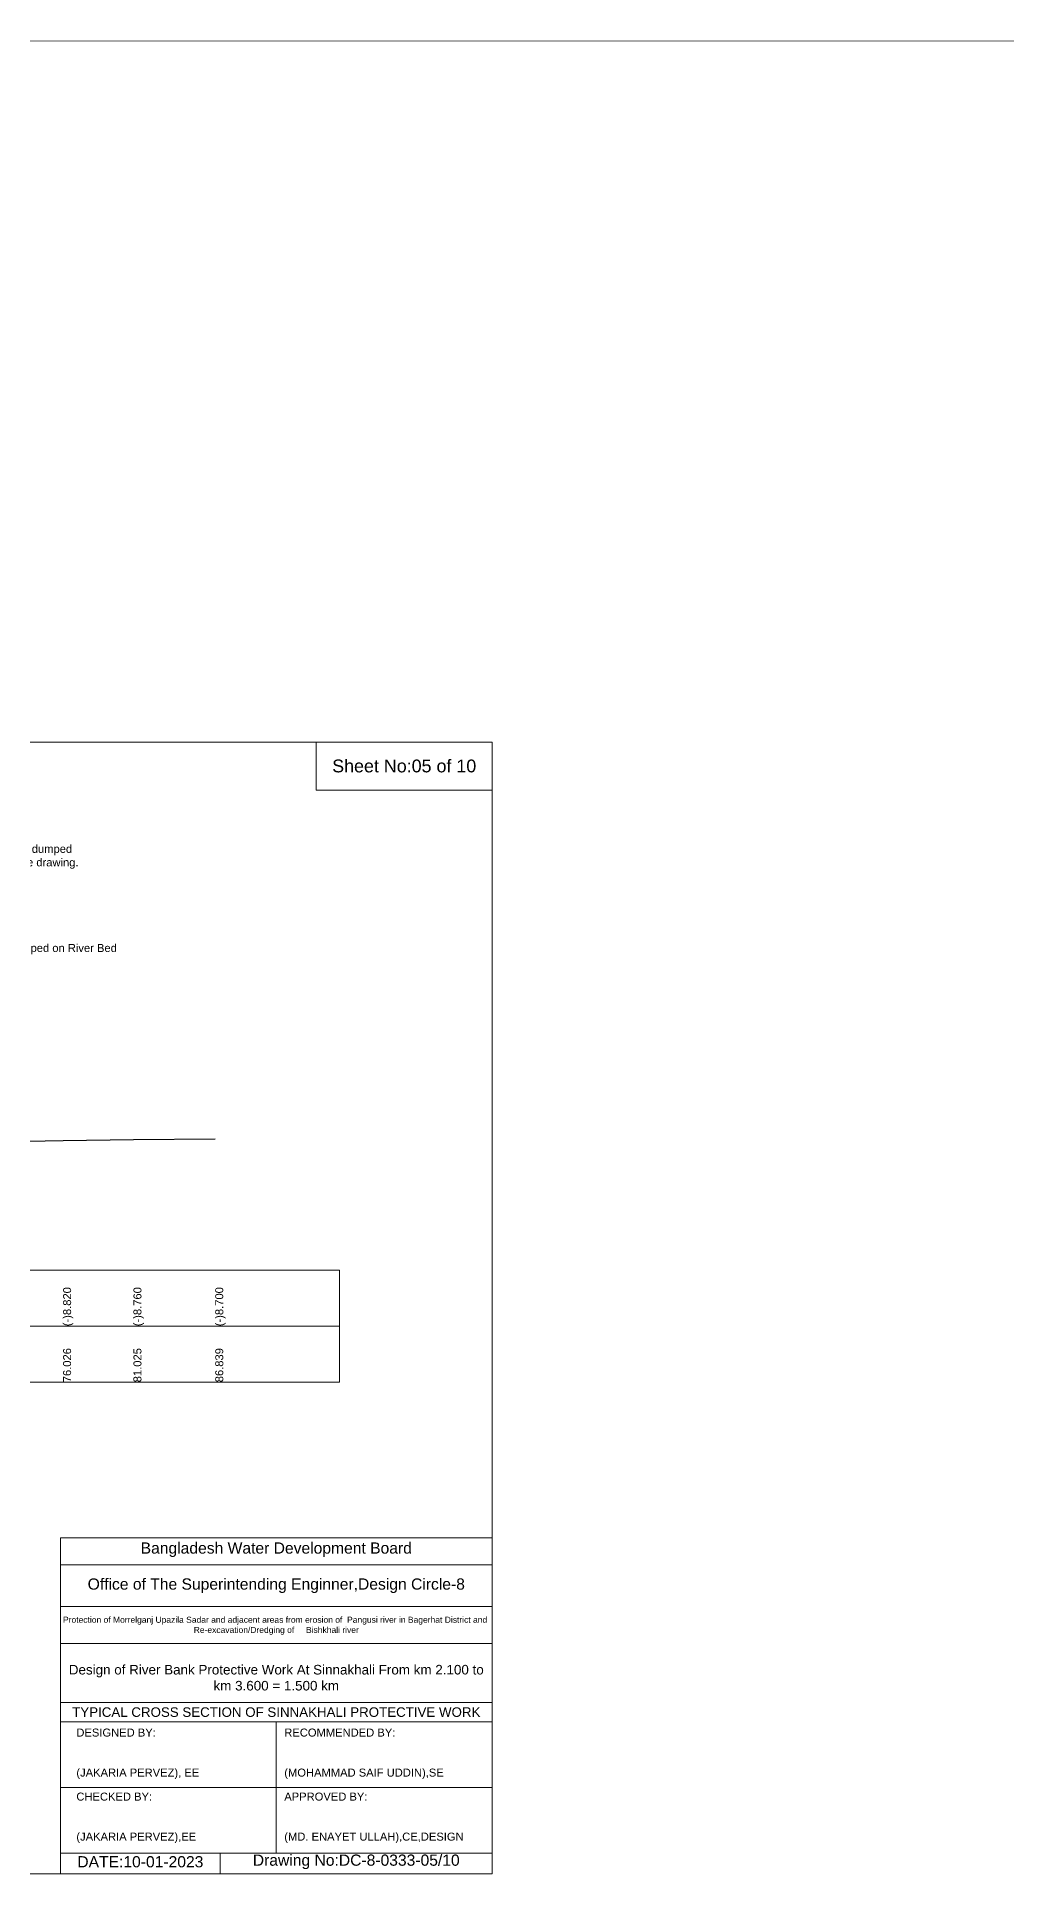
# Model space of a CAD drawing. Header units: inches. Extents: x 91231 to 269365, y -29123 to -11572.
# Drawn here: x 170205 to 176270, y -23160 to -11572 of the extents above; entities that cross this region are included whole.
import ezdxf

# ---------------------------------------------------------------- set-up
doc = ezdxf.new("R2010")
doc.units = ezdxf.units.IN
doc.header["$LTSCALE"] = 7
doc.header["$MEASUREMENT"] = 0
for name, color, linetype, lineweight in [('Cross section Data Border', 7, 'Continuous', 9), ('Cross Section Labels', 7, 'Continuous', 9), ('Existing_Bed_Level for Xsection', 7, 'Continuous', 25), ('Long Section Labels', 7, 'Continuous', 9)]:
    doc.layers.add(name, color=color, linetype=linetype, lineweight=lineweight)
doc.styles.get("Standard").update_dxf_attribs({"font": 'arial.ttf'})

msp = doc.modelspace()

# ---------------------------------------------------------------- linework, layer by layer
at = {"layer": 'Cross section Data Border'}
msp.add_lwpolyline([(163150.86651, -19276.02842), (172097.14178, -19276.02842), (172097.14178, -19976.02842), (163150.86651, -19976.02842)], close=True, dxfattribs=at)
msp.add_lwpolyline([(163150.86651, -19626.02842), (172097.14178, -19626.02842)], dxfattribs=at)
at = {"layer": 'Cross Section Labels'}
for points in [[(163050.86651, -15976.02842), (173050.86651, -15976.02842), (173050.86651, -23047.02842), (163050.86651, -23047.02842)], [(171950.86651, -15976.02842), (173050.86651, -15976.02842), (173050.86651, -16276.02842), (171950.86651, -16276.02842)]]:
    msp.add_lwpolyline(points, close=True, dxfattribs=at)
for points in [[(170350.86651, -23047.02842), (170350.86651, -20947.02842), (173050.86651, -20947.02842)], [(170350.86651, -21117.02842), (173050.86651, -21117.02842)], [(170350.86651, -21377.02842), (173050.86651, -21377.02842)], [(170350.86651, -21607.02842), (173050.86651, -21607.02842)], [(170350.86651, -21977.02842), (173050.86651, -21977.02842)], [(170350.86651, -22097.02842), (173050.86651, -22097.02842)], [(171700.86651, -22097.02842), (171700.86651, -22917.02842)], [(170350.86651, -22507.02842), (173050.86651, -22507.02842)], [(170350.86651, -22917.02842), (173050.86651, -22917.02842)], [(171350.86651, -22917.02842), (171350.86651, -23047.02842)]]:
    msp.add_lwpolyline(points, dxfattribs=at)
at = {"layer": 'Existing_Bed_Level for Xsection'}
msp.add_lwpolyline([(169805.37314, -18476.02842), (170367.82952, -18465.46842), (170807.68664, -18460.18842), (171319.34009, -18454.90842)], dxfattribs=at)
at = {"layer": 'Long Section Labels'}
msp.add_lwpolyline([(91231.23993, -11571.79148), (269365.10395, -11625.10647), (269365.10395, -29123.34064), (91231.23993, -29123.34064)], close=True, dxfattribs=at)

# ---------------------------------------------------------------- texts
at = {"layer": 'Cross Section Labels'}
for s, p in [(' Assorted 2 Layers C.C Blocks(excluding Blocks at key) to be Placed / dumped', (167986.72875, -16668.35577)), ('@22.00 m³/m (excluding void) at or below Working LWL as shown in the drawing.', (167944.1469, -16752.60998)), ('200Kg Sand Filled Geo-bag(minimum 3 -Layers)to be dumped on River Bed', (168351.57544, -17287.71229))]:
    msp.add_text(s, height=50, dxfattribs=at).set_placement(p)
at = {"layer": 'Cross Section Labels', "attachment_point": 5}
for s, insert, char_height in [('Sheet No:05 of 10', (172500.86651, -16126.02842), 80), ('Bangladesh Water Development Board', (171700.86651, -21022.02842), 70), ('Office of The Superintending Enginner,Design Circle-8', (171700.86651, -21247.02842), 70)]:
    msp.add_mtext(s, dxfattribs=dict(at, insert=insert, char_height=char_height))
at = {"layer": 'Cross Section Labels'}
for s, insert, char_height, width, attachment_point in [('Protection of Morrelganj Upazila Sadar and adjacent areas from erosion of  Pangusi river in Bagerhat District and  Re-excavation/Dredging of     Bishkhali river', (171700.86651, -21497.02842), 38, 2800, 5), ('Design of River Bank Protective Work At Sinnakhali From km 2.100 to km 3.600 = 1.500 km', (171700.86651, -21822.02842), 60, 2700, 5), ('TYPICAL CROSS SECTION OF SINNAKHALI PROTECTIVE WORK', (171700.86651, -22037.02842), 59.5765532, 2800, 5), ('DESIGNED BY:^J^J^J(JAKARIA PERVEZ), EE', (170450.86651, -22297.02842), 50, 1400, 4), ('RECOMMENDED BY:^J^J^J(MOHAMMAD SAIF UDDIN),SE', (171750.86651, -22297.02842), 50, 1400, 4), ('CHECKED BY:^J^J^J(JAKARIA PERVEZ),EE', (170450.86651, -22697.02842), 50, 1400, 4), ('APPROVED BY:^J^J^J(MD. ENAYET ULLAH),CE,DESIGN', (171750.86651, -22697.02842), 50, 1400, 4), ('DATE:10-01-2023', (170850.86651, -22972.02842), 70, 1400, 5), ('Drawing No:DC-8-0333-05/10', (172200.86651, -22972.02842), 70, 2200, 5)]:
    msp.add_mtext(s, dxfattribs=dict(at, insert=insert, char_height=char_height, width=width, attachment_point=attachment_point))
at = {"layer": 'Long Section Labels', "char_height": 50, "attachment_point": 1, "rotation": 90}
for s, insert in [('(-)8.820', (170367.82952, -19626.02842)), ('(-)8.760', (170807.68664, -19626.02842)), ('(-)8.700', (171319.34009, -19626.02842)), ('76.026', (170367.82952, -19976.02842)), ('81.025', (170807.68664, -19976.02842)), ('86.839', (171319.34009, -19976.02842))]:
    msp.add_mtext(s, dxfattribs=dict(at, insert=insert))

doc.saveas('drawing.dxf')
